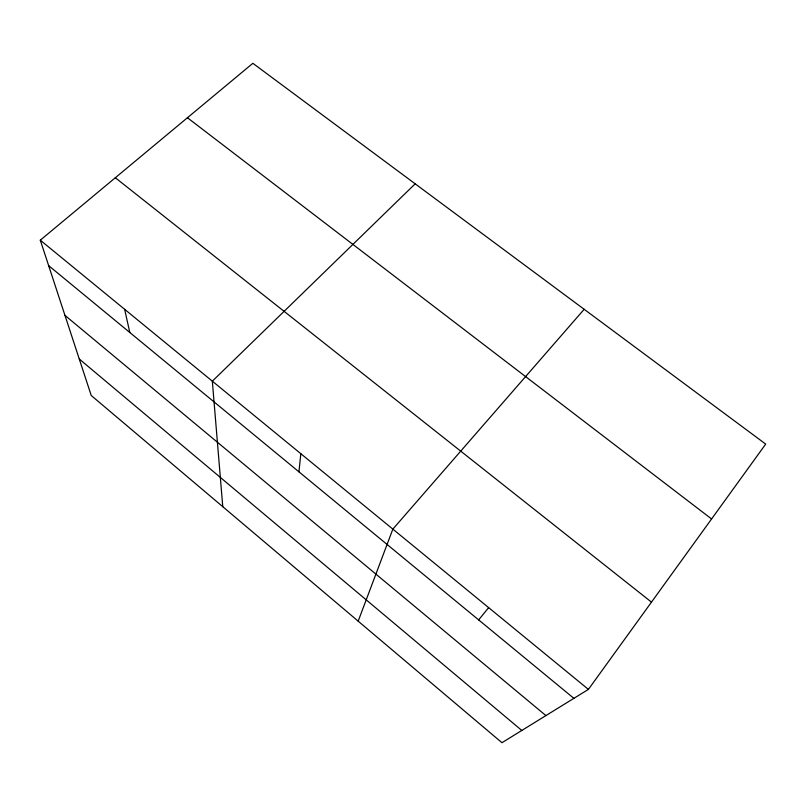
<?xml version="1.0" encoding="UTF-8"?>
<svg xmlns="http://www.w3.org/2000/svg" width="806" height="806" viewBox="0 0 806 806"><rect width="100%" height="100%" fill="white"/><g stroke="black" fill="none" stroke-linecap="round" stroke-linejoin="round"><path stroke-width="1.21" d="M298.945 471.842L300.829 453.697M358.176 621.164L392.854 529.119L584.159 309.292M588.41 689.392L765.7 444.086L252.862 63.301L40.3 240.178L91.239 395.494L501.947 742.699L588.41 689.392L40.3 240.178M478.663 619.895L488.638 607.623M415.171 183.818L212.331 381.178L222.768 506.682M187.435 117.747L711.587 518.963M115.329 177.753L651.48 602.122M48.652 265.637L573.892 698.349M64.954 315.368L545.914 715.587M79.27 359.002L521.804 730.448M124.648 309.313L129.806 332.505"/></g></svg>
